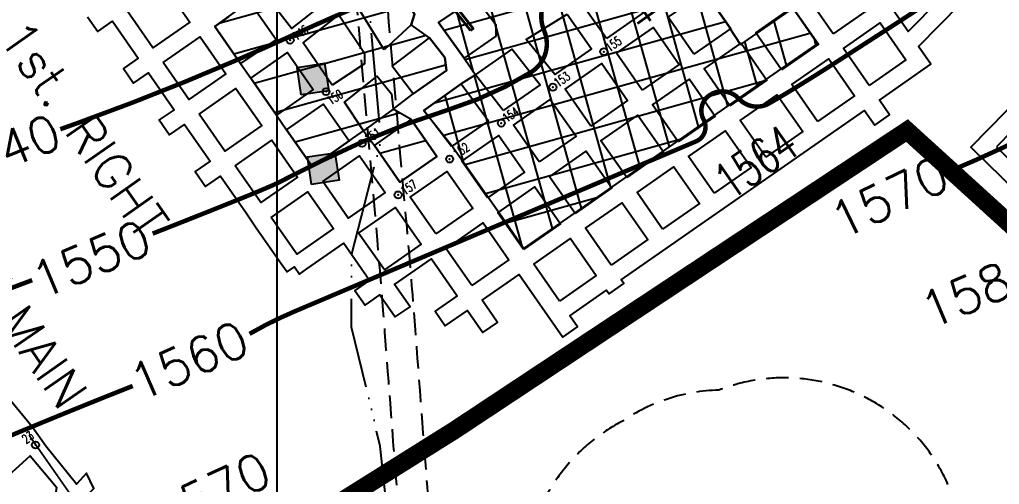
# Model space of a CAD drawing. Header units: inches. Extents: x 10131215 to 10153225, y 3476725 to 3491422.
# Drawn here: x 10143713 to 10144804, y 3481239 to 3481757 of the extents above; entities that cross this region are included whole.
import ezdxf
from ezdxf.enums import TextEntityAlignment as Align

# ---------------------------------------------------------------- set-up
doc = ezdxf.new("R2010")
doc.units = ezdxf.units.IN
doc.header["$LTSCALE"] = 100
doc.header["$MEASUREMENT"] = 0
doc.header["$PDMODE"] = 32
doc.header["$PDSIZE"] = 8
for name, pattern in [('DASHDOT', [1, 0.5, -0.25, 0, -0.25]), ('DASHED2', [0.375, 0.25, -0.125]), ('HIDDEN', [0.375, 0.25, -0.125]), ('STREAM', [1.5, 1, -0.125, 0, -0.125, 0, -0.125, 0, -0.125])]:
    doc.linetypes.add(name, pattern=pattern)
doc.layers.get('0').update_dxf_attribs({"color": 60, "linetype": 'CONTINUOUS'})
for name, color, linetype in [('BOUNDARY-MINE LIMITS', 30, 'DASHDOT'), ('BUFFER ZONE-200', 200, 'HIDDEN'), ('BUILDINGS', 7, 'CONTINUOUS'), ('ELEVATIONS-UPEER MASON-CONTOURS', 175, 'CONTINUOUS'), ('ELEVATIONS-UPPER MASON-SPOT', 175, 'CONTINUOUS'), ('GRID COORDINATES-VA SOUTH NAD27', 252, 'CONTINUOUS'), ('MINE WORKINGS-ADVANCED-SURVEYED', 7, 'CONTINUOUS'), ('MINE WORKINGS-RETREAT AREA', 4, 'CONTINUOUS'), ('MINE WORKINGS-RETREAT AREA-LABELS', 1, 'CONTINUOUS'), ('PANEL AND MAINS LABELS', 4, 'CONTINUOUS'), ('ROADS', 34, 'DASHED2'), ('SPADS-LABEL', 90, 'CONTINUOUS'), ('SPADS-SYMBOL', 90, 'CONTINUOUS'), ('VENTILATION', 7, 'CONTINUOUS'), ('WATER-SURFACE', 140, 'STREAM')]:
    doc.layers.add(name, color=color, linetype=linetype)
doc.styles.add('INACCESSIBLE', font='ROMAND.SHX', dxfattribs={"width": 0.8, "height": 75})
doc.styles.add('LEV', font='SIMPLEX.shx', dxfattribs={"width": 0.7, "height": 40})
doc.styles.add('SP', font='SIMPLEX', dxfattribs={"width": 0.75, "height": 12})
doc.styles.get("Standard").update_dxf_attribs({"font": 'simplex.shx'})

# ---------------------------------------------------------------- blocks, each defined once
blk = doc.blocks.new('*U52')
at = {"color": 4}
for p, q in [((661174.5, 201989.3), (661258.8, 202020)), ((661086.5, 201917.4), (661284, 201989.3)), ((661072.3, 201872.4), (661311.9, 201959.6)), ((661033.1, 201818.2), (661345.1, 201931.7)), ((660983.2, 201760.1), (661329.4, 201886.1)), ((661012.3, 201730.8), (661362.6, 201858.3)), ((661167.9, 201747.5), (661310.2, 201799.3)), ((660968.5, 201674.9), (661167.8, 201747.5)), ((660989, 201642.5), (661277, 201747.3)), ((660991.9, 201603.6), (661310.2, 201719.5)), ((660969.6, 201555.6), (661245.6, 201656.1)), ((660994.8, 201524.9), (661224.6, 201608.5)), ((660950.2, 201468.8), (661257.8, 201580.7)), ((660975.4, 201438), (661243.6, 201535.6)), ((660950.7, 201389.1), (661195.4, 201478.2)), ((660950.8, 201349.3), (661205.4, 201441.9)), ((660974.8, 201318.1), (661230.5, 201411.1)), ((660934.9, 201263.6), (661182.3, 201353.7)), ((661081.2, 201277), (661150.9, 201302.3)), ((660916.6, 201177.2), (661176, 201271.6)), ((660962.9, 201233.9), (661061.5, 201269.8)), ((660940, 201145.8), (661166.7, 201228.3)), ((660944.7, 201107.6), (661081.8, 201157.5)), ((660921, 201059), (661106.9, 201126.7)), ((660946, 201028.3), (661103, 201085.4)), ((660901.3, 200972.1), (661091.2, 201041.2)), ((660928.2, 200942), (661116.8, 201010.6)), ((660891.4, 200888.6), (661141.9, 200979.8)), ((660909.3, 200855.3), (661136.5, 200937.9)), ((660934.5, 200824.5), (661121, 200892.4)), ((660959.6, 200793.8), (661145.3, 200861.3)), ((660984.8, 200763), (661098, 200804.2)), ((661079.8, 200757.7), (661129.5, 200775.8))]:
    blk.add_line(p, q, dxfattribs=at)
blk = doc.blocks.new('*U53')
at = {"color": 4}
for p, q in [((661462.1, 200839.8), (661254.9, 201409.1)), ((661431.3, 200814.6), (661227, 201375.9)), ((661400.6, 200789.4), (661205.3, 201326)), ((661369.8, 200764.3), (661200, 201230.9)), ((661339.1, 200739.1), (661169.8, 201204.3)), ((661308.4, 200713.9), (661138.9, 201179.5)), ((661140.6, 200899.5), (661456, 201014.4)), ((661166.4, 200869), (661426.9, 200963.8)), ((661277.7, 200688.6), (661183.2, 200948.2)), ((661523.6, 200890), (661506.2, 200937.9)), ((661136.3, 200818.2), (661452, 200933.1)), ((661149.2, 200782.9), (661546.8, 200927.7)), ((661177, 200855.4), (661152.6, 200922.6)), ((661492.8, 200864.9), (661475.4, 200912.8)), ((661554.4, 200915), (661552.3, 200920.8)), ((661175.3, 200752.5), (661499.9, 200870.7)), ((661245.8, 200666.6), (661178.3, 200852.1)), ((661174, 200754.1), (661147.4, 200827.3)), ((661200.6, 200721.8), (661412, 200798.8)), ((661225.9, 200691.1), (661324.3, 200727))]:
    blk.add_line(p, q, dxfattribs=at)
blk = doc.blocks.new('RETURN ARROW')
at = {"layer": 'VENTILATION', "color": 1}
for points in [[(0, 220, 0, 14, 0), (0, 170, 14, 14, 0)], [(0, 160, 0, 14, 0), (0, 110, 14, 14, 0)]]:
    blk.add_lwpolyline(points, format="xyseb", dxfattribs=at)
at = {"layer": 'VENTILATION', "color": 1, "const_width": 2}
blk.add_lwpolyline([(0, 0), (0, 187)], dxfattribs=at)

msp = doc.modelspace()

# ---------------------------------------------------------------- linework, layer by layer
at = {"layer": 'BOUNDARY-MINE LIMITS', "const_width": 20}
msp.add_lwpolyline([(10145505.8, 3481770.2), (10145917.3, 3481350.1), (10145762.2, 3481168.3), (10145499.9, 3480906.1), (10144700.9, 3481633.1), (10144197.1, 3481299.4), (10144053.3, 3481209.2), (10144029.5, 3481009.5), (10144049.9, 3480851.6)], dxfattribs=at)
at = {"layer": 'BUFFER ZONE-200'}
for centre, start, end in [((10144563.8, 3481157.8), 24.0264, 111.1728), ((10144496.8, 3481144.3), 91.4959, 124.2849), ((10144475.6, 3481131.7), 117.2029, 160.3489)]:
    msp.add_arc(centre, 200, start, end, dxfattribs=at)
at = {"layer": 'BUILDINGS'}
for points in [[(10144026.8, 3481672.7), (10144022.1, 3481703.3), (10144052.7, 3481708), (10144057.4, 3481677.4)], [(10144038.3, 3481573.1), (10144033.6, 3481603.7), (10144064.2, 3481608.4), (10144068.9, 3481577.8)]]:
    msp.add_lwpolyline(points, close=True, dxfattribs=at)
for points in [[(10144022.1, 3481703.3), (10144052.7, 3481708), (10144026.8, 3481672.7), (10144057.4, 3481677.4)], [(10144033.6, 3481603.7), (10144064.2, 3481608.4), (10144038.3, 3481573.1), (10144068.9, 3481577.8)]]:
    msp.add_solid(points, dxfattribs=at)
at = {"layer": 'ELEVATIONS-UPEER MASON-CONTOURS', "const_width": 5}
for points in [[(10143758.6, 3481634.6, -0.000411), (10143778.7, 3481641.8, 0.015562), (10143956, 3481712, 0.005122), (10144004, 3481733.3, -0.004089), (10144064, 3481760.2, -0.002236), (10144075.5, 3481765.1, 0.001103), (10144098.8, 3481775.1, 0.034105), (10144168.7, 3481811.1, 0.015214), (10144316.5, 3481906.8, 0.05772), (10144363.8, 3481948.3, -0.049694), (10144418, 3481997.4, -0.262095), (10144501.9, 3482007.9, 0.329029), (10144569.7, 3482025, 0.108358), (10144589.3, 3482063.4, -0.135712), (10144606.7, 3482093.5, -0.003499), (10144641.1, 3482126.7, 0.001489), (10144722.2, 3482204.4, 0.002711), (10144813.9, 3482293.8, 0.002051), (10144934, 3482413.1)], [(10143969.2, 3481406.8, -0.030779), (10144019.4, 3481431.8), (10144242.7, 3481526.4), (10144466, 3481621, 0.443101), (10144474.5, 3481645.3, -0.390718), (10144481.4, 3481672.6, -0.367785), (10144513.8, 3481668.5, 0.351109), (10144547.3, 3481663.3, 0.00769), (10144577.6, 3481681.3, 0.004922), (10144624.2, 3481710.6, 0.004204), (10144831.8, 3481846.2, 0.034973), (10144855.4, 3481864.5, 0.01141), (10144871.2, 3481879.2, -0.002225), (10144950.8, 3481956.1, -0.004884), (10145049.7, 3482049, -0.003695), (10145182.5, 3482169.6)], [(10144746, 3481586.8, 0.016574), (10144840.1, 3481629.7, 0.048801), (10144888.9, 3481660.1), (10145116.7, 3481835.5), (10145344.6, 3482010.8)], [(10143861.4, 3481518.4, 0.000826), (10143900, 3481533.6, 0.002096), (10143970.4, 3481561.8, 0.006022), (10143994.7, 3481572.1, 0.0156), (10144002.4, 3481575.7, -0.002578), (10144048.5, 3481599, -0.039536), (10144192.5, 3481657, 0.062206), (10144282.4, 3481698, 0.370946), (10144297.1, 3481744.1, -0.350482), (10144310.6, 3481792.7, -0.071835)], [(10143250.9, 3481247, 0.002974), (10143371.9, 3481310.8, 0.000021), (10143483.7, 3481370.6, -0.000274), (10143492.4, 3481375.2, -0.000018), (10143496, 3481377.2, -0.00225), (10143496, 3481377.2, -0.023436), (10143496, 3481377.2, -0.000163), (10143498.4, 3481378.2, -0.007385), (10143661.9, 3481442, 0.001391), (10143727.3, 3481466.6)], [(10143338.3, 3481121.6, 0.00559), (10143586.2, 3481244.8, 0.00009), (10143587, 3481245.2, -0.013361), (10143587, 3481245.2, -0.00256), (10143587, 3481245.2, -0.000108), (10143587.5, 3481245.4, -0.003786), (10143597.4, 3481249.6, -0.000271), (10143736, 3481307.1, -0.003853), (10143839.2, 3481348.8)]]:
    msp.add_lwpolyline(points, format="xyb", dxfattribs=at)
at = {"layer": 'GRID COORDINATES-VA SOUTH NAD27'}
msp.add_line((10144000, 3476730), (10144000, 3490730), dxfattribs=at)
at = {"layer": 'MINE WORKINGS-ADVANCED-SURVEYED', "flags": 128}
for points in [[(10144673.1, 3481785.1), (10144734.2, 3481847.5), (10144769.9, 3481812.5), (10144702.2, 3481743.3), (10144673.1, 3481785.1)], [(10143986.6, 3481785.3), (10144016.3, 3481746.6), (10144048.9, 3481772.2), (10144048.8, 3481785.6), (10144027.8, 3481817.3)], [(10143788.8, 3481759.7), (10143800.2, 3481743.3), (10143816.6, 3481754.7), (10143845.2, 3481713.7), (10143828.8, 3481702.3), (10143840.2, 3481685.9), (10143856.6, 3481697.3), (10143885.2, 3481656.3), (10143868.8, 3481644.9), (10143880.3, 3481628.4), (10143896.7, 3481639.9), (10143925.3, 3481598.9), (10143908.8, 3481587.4), (10143920.3, 3481571), (10143936.7, 3481582.4), (10143965.3, 3481541.4), (10143976.7, 3481525), (10144005.3, 3481484), (10144011, 3481475.8), (10144019.2, 3481481.5), (10144024.9, 3481473.3), (10144033.1, 3481479), (10144074.2, 3481507.6), (10144102.8, 3481466.6), (10144086.4, 3481455.2), (10144097.8, 3481438.7), (10144114.2, 3481450.2), (10144131.3, 3481425.6), (10144147.8, 3481437), (10144130.6, 3481461.6), (10144171.6, 3481490.2), (10144200.2, 3481449.2), (10144175.6, 3481432), (10144187, 3481415.6), (10144211.7, 3481432.8), (10144228.8, 3481408.2), (10144245.2, 3481419.6), (10144228.1, 3481444.2), (10144269.1, 3481472.8), (10144317.7, 3481403.1), (10144334.1, 3481414.5), (10144325.5, 3481426.8), (10144366.5, 3481455.4), (10144369.4, 3481451.3), (10144385.8, 3481462.7), (10144382.9, 3481466.8), (10144653.7, 3481655.5), (10144665.1, 3481639.1), (10144681.5, 3481650.5), (10144670.1, 3481666.9), (10144727.5, 3481707), (10144713.8, 3481726.6), (10144784.2, 3481798.5)], [(10144869.9, 3481714.5), (10144772, 3481614.5), (10145036.4, 3481355.6)], [(10143933.8, 3480861.8), (10143885.9, 3480954), (10143874, 3480975.3), (10143844.4, 3481009.4), (10143907.6, 3481050.3), (10143912.8, 3481057), (10143902.4, 3481074.3), (10143895.3, 3481069.4), (10143865.2, 3481113.8), (10143859.1, 3481121.8), (10143862, 3481134.5), (10143860.1, 3481144.3), (10143848.3, 3481153.2), (10143845.6, 3481138.5), (10143825.3, 3481163.6), (10143810, 3481190.8), (10143785.1, 3481223.9), (10143795.8, 3481234.5), (10143787.7, 3481251.6), (10143776.8, 3481239.5), (10143742.5, 3481281.9), (10143727.1, 3481303.3), (10143699.5, 3481337.1)]]:
    msp.add_lwpolyline(points, dxfattribs=at)
for points in [[(10144119, 3481723.1), (10144087.1, 3481774.4), (10144125.6, 3481804.3), (10144152.8, 3481762.7), (10144149.2, 3481750.7)], [(10144618.6, 3481740.8), (10144590.1, 3481781.8), (10144631.1, 3481810.4), (10144659.7, 3481769.4)], [(10143833, 3481766.2), (10143874, 3481794.8), (10143902.6, 3481753.7), (10143861.6, 3481725.2)], [(10144366.3, 3481735.6), (10144338.7, 3481774.5), (10144379.2, 3481799.2), (10144407.3, 3481764.2)], [(10144208.1, 3481713.8), (10144179.4, 3481753.4), (10144220.5, 3481781.1), (10144243.4, 3481751.2), (10144243.2, 3481738.1)], [(10144463.8, 3481718.2), (10144435.2, 3481759.2), (10144476.2, 3481787.8), (10144504.8, 3481746.8)], [(10143969.3, 3481776.7), (10143998.9, 3481734.4), (10143959.1, 3481707.7), (10143930.5, 3481748.8)], [(10144561.2, 3481700.8), (10144532.6, 3481741.8), (10144573.6, 3481770.4), (10144602.2, 3481729.4)], [(10144061.2, 3481683.8), (10144028.9, 3481730.6), (10144068.5, 3481761.9), (10144097.2, 3481719.3), (10144097.3, 3481707.5)], [(10144322.7, 3481762.5), (10144349.9, 3481724.1), (10144308.9, 3481695.6), (10144277, 3481734.5)], [(10144406.3, 3481678.1), (10144377.7, 3481719.2), (10144418.8, 3481747.8), (10144447.3, 3481706.7)], [(10144658.7, 3481683.4), (10144630.1, 3481724.4), (10144671.1, 3481753), (10144699.7, 3481711.9)], [(10143873.1, 3481708.7), (10143914.1, 3481737.3), (10143942.7, 3481696.3), (10143901.6, 3481667.7)], [(10144151.3, 3481673.9), (10144128, 3481704.9), (10144169.6, 3481736.3), (10144186.4, 3481714.5), (10144188.2, 3481700.1)], [(10144503.8, 3481660.7), (10144475.2, 3481701.8), (10144516.2, 3481730.4), (10144544.8, 3481689.3)], [(10143970.5, 3481691.3), (10144011.5, 3481719.9), (10144040.1, 3481678.9), (10143999.1, 3481650.3)], [(10144251.4, 3481655.5), (10144220.5, 3481695.1), (10144261.5, 3481723.7), (10144292.5, 3481684.1)], [(10144348.9, 3481638.1), (10144320.3, 3481679.1), (10144361.3, 3481707.7), (10144389.9, 3481666.7)], [(10144601.2, 3481643.3), (10144572.6, 3481684.4), (10144613.7, 3481712.9), (10144642.3, 3481671.9)], [(10144095.9, 3481632.7), (10144075, 3481664.6), (10144111.1, 3481693.5), (10144127, 3481673.8), (10144129.2, 3481656.8)], [(10144194, 3481615.5), (10144163.3, 3481655.5), (10144204.8, 3481685), (10144235, 3481644.1)], [(10144446.3, 3481620.7), (10144417.8, 3481661.7), (10144458.8, 3481690.3), (10144487.4, 3481649.3)], [(10143913.1, 3481651.3), (10143954.1, 3481679.9), (10143982.7, 3481638.9), (10143941.7, 3481610.3)], [(10144543.8, 3481603.3), (10144515.2, 3481644.3), (10144556.2, 3481672.9), (10144584.8, 3481631.9)], [(10144010.5, 3481633.9), (10144051.6, 3481662.5), (10144080.1, 3481621.5), (10144039.1, 3481592.9)], [(10144291.5, 3481598.1), (10144262.9, 3481639.1), (10144303.9, 3481667.7), (10144332.5, 3481626.7)], [(10144388.9, 3481580.7), (10144360.3, 3481621.7), (10144401.4, 3481650.3), (10144429.9, 3481609.3)], [(10144800.3, 3481614.8), (10144836, 3481579.8), (10144871, 3481615.5), (10144835.3, 3481650.5)], [(10144108.3, 3481616.5), (10144149.2, 3481645.5), (10144177.6, 3481604.1), (10144136.6, 3481575.5)], [(10144234, 3481558.1), (10144205.4, 3481599.1), (10144246.5, 3481627.7), (10144275.1, 3481586.7)], [(10144486.4, 3481563.3), (10144457.8, 3481604.3), (10144498.8, 3481632.9), (10144527.4, 3481591.9)], [(10143953.1, 3481593.9), (10143994.1, 3481622.5), (10144022.7, 3481581.4), (10143981.7, 3481552.9)], [(10144331.5, 3481540.7), (10144302.9, 3481581.7), (10144343.9, 3481610.3), (10144372.5, 3481569.3)], [(10144050.6, 3481576.5), (10144091.6, 3481605.1), (10144120.2, 3481564), (10144079.1, 3481535.5)], [(10144176.6, 3481518), (10144148, 3481559.1), (10144189, 3481587.7), (10144217.6, 3481546.6)], [(10144428.9, 3481523.3), (10144400.4, 3481564.3), (10144441.4, 3481592.9), (10144470, 3481551.8)], [(10143993.1, 3481536.5), (10144034.1, 3481565), (10144062.7, 3481524), (10144021.7, 3481495.4)], [(10144274.1, 3481500.6), (10144245.5, 3481541.7), (10144286.5, 3481570.3), (10144315.1, 3481529.2)], [(10144371.5, 3481483.2), (10144342.9, 3481524.3), (10144383.9, 3481552.8), (10144412.5, 3481511.8)], [(10144090.6, 3481519), (10144131.6, 3481547.6), (10144160.2, 3481506.6), (10144119.2, 3481478)], [(10144216.6, 3481460.6), (10144188, 3481501.6), (10144229.1, 3481530.2), (10144257.6, 3481489.2)], [(10144314.1, 3481443.2), (10144285.5, 3481484.2), (10144326.5, 3481512.8), (10144355.1, 3481471.8)], [(10143716.7, 3481200.6), (10143694.1, 3481230.9), (10143693, 3481242), (10143725, 3481270.9), (10143754.5, 3481236), (10143752.8, 3481225.3)]]:
    msp.add_lwpolyline(points, close=True, dxfattribs=at)
at = {"layer": 'MINE WORKINGS-RETREAT AREA'}
for points in [[(10144220.5, 3481781.1), (10144179.4, 3481753.4), (10144208.1, 3481713.8), (10144220.5, 3481695.1), (10144204.8, 3481685), (10144163.3, 3481655.5), (10144193.9, 3481616.9), (10144249.8, 3481537.6), (10144274.6, 3481501.7), (10144331.5, 3481541.7), (10144485.9, 3481649.5), (10144565.2, 3481704.8), (10144601.1, 3481729.6), (10144573.9, 3481769.4), (10144515.5, 3481728.8), (10144503.7, 3481747.2), (10144469.5, 3481796.3)], [(10143945.6, 3481759.6), (10143930.5, 3481748.8), (10143959.1, 3481707.7), (10143970.5, 3481691.3), (10143999.1, 3481650.3), (10144010.5, 3481633.9), (10144039.1, 3481592.9), (10144080.1, 3481621.5), (10144095.9, 3481632.7), (10144108.3, 3481616.5), (10144136.6, 3481575.5), (10144177.6, 3481604.1), (10144149.2, 3481645.5), (10144129.2, 3481656.8), (10144151.3, 3481673.9), (10144188.2, 3481700.1), (10144186.4, 3481714.5), (10144169.6, 3481736.3), (10144149.2, 3481750.7), (10144152.8, 3481762.7)]]:
    msp.add_lwpolyline(points, dxfattribs=at)
at = {"layer": 'ROADS', "flags": 128}
for points in [[(10143977.8, 3480529.3, -0.01938), (10144061.3, 3480644.4, 0.112576), (10144109.1, 3480745.4, 0.031592), (10144127.5, 3480863.2, 0.010664), (10144138.7, 3481021.5, 0.032134), (10144136.1, 3481198.3, -0.00118), (10144121.4, 3481389.1, 0.003975), (10144108.5, 3481545.3, -0.00222), (10144082.8, 3481844.7, -0.025496), (10144079.1, 3481964.2, -0.00748), (10144082.6, 3482061.3, -0.071266), (10144099.2, 3482146.6, -0.000055), (10144144.6, 3482277, -0.0265), (10144223.9, 3482471.3, 0.010741), (10144286.2, 3482610.9, 0.058434), (10144348.6, 3482827, 0.027627), (10144362.3, 3482950.9, 0.015033), (10144365.8, 3483098.4, 0.045892), (10144349.8, 3483262.5, 0.00967), (10144324.5, 3483382.1, 0.015859), (10144281.4, 3483544.6, -0.021935), (10144263.7, 3483614.4, -0.169851), (10144280.2, 3483737.5, -0.022947), (10144354.6, 3483869, 0.023935), (10144436.8, 3484014.9, 0.021997), (10144491.3, 3484136.6, 0.076428), (10144506.5, 3484203.2, -0.053126), (10144519.2, 3484273.8, -0.18413), (10144579.9, 3484353.9, -0.021288), (10144687.2, 3484414.6, 0.004528), (10144779.2, 3484462.7, 0.004815), (10144928.3, 3484544.3, 0.089013), (10144975, 3484582.6, 0.013643), (10145025.4, 3484645.2, 0.136953), (10145054.7, 3484719, -0.015077), (10145078.5, 3484891.7, -0.015077)], [(10144006.2, 3480510.6, -0.019348), (10144088, 3480623.4, 0.112576), (10144142.3, 3480738, 0.031592), (10144161.4, 3480860, 0.010664), (10144172.7, 3481019.8, 0.032134), (10144170, 3481200.9, -0.00118), (10144155.3, 3481391.6, 0.003975), (10144142.4, 3481548.3, -0.00222), (10144116.6, 3481847.4, -0.025496), (10144113.1, 3481963.5, -0.00748), (10144116.5, 3482059.6, -0.071266), (10144131.3, 3482135.4, -0.000055), (10144176.6, 3482265.8, -0.0265), (10144254.7, 3482456.7, 0.010741), (10144317.5, 3482597.7, 0.058434), (10144382.2, 3482821.4, 0.027627), (10144396.2, 3482949, 0.015033), (10144399.8, 3483098.6, 0.045892), (10144383.1, 3483268.9, 0.00967), (10144357.6, 3483389.7, 0.015859), (10144313.9, 3483554.3, -0.021935), (10144297, 3483621.2, -0.169851), (10144310.5, 3483722.1, -0.022947), (10144383.4, 3483850.9, 0.023935), (10144467.1, 3483999.7, 0.021997), (10144522.8, 3484124.1, 0.076428), (10144540.3, 3484200.7, -0.053126), (10144551.8, 3484264.2, -0.18413), (10144597.8, 3484325, -0.021288), (10144702.6, 3484384.3, 0.004528), (10144795.2, 3484432.8, 0.004815), (10144944.9, 3484514.6, 0.089013), (10145000.8, 3484560.6, 0.013643), (10145052.4, 3484624.6, 0.136953), (10145088.5, 3484715.3, -0.015077), (10145112, 3484886.1, 1.566469)]]:
    msp.add_lwpolyline(points, format="xyb", dxfattribs=at)
at = {"layer": 'SPADS-SYMBOL'}
for p in [(10144014.3, 3481733.8), (10144363.4, 3481720.9), (10144306.8, 3481681.4), (10144054.3, 3481676.4), (10144249.4, 3481641.4), (10144094.4, 3481618.9), (10144191.9, 3481601.4), (10144134.5, 3481561.4), (10143730.9, 3481283.1)]:
    msp.add_point(p, dxfattribs=at)
at = {"layer": 'WATER-SURFACE', "flags": 128}
msp.add_lwpolyline([(10143932.9, 3480501.4), (10143942.7, 3480525.8), (10143952.7, 3480525.2), (10144006.9, 3480592), (10144057.4, 3480679.1), (10144093.8, 3480782.1), (10144103.1, 3480851.6), (10144127.2, 3481160.8), (10144114.7, 3481281.9), (10144082.8, 3481414.1), (10144082.7, 3481494.3), (10144115.7, 3481622.5), (10144103.8, 3481753.6), (10144120.1, 3482098.3), (10144128.5, 3482152.9), (10144160.5, 3482266.2), (10144229.4, 3482407.2), (10144277.6, 3482539.5), (10144359.2, 3482724.9), (10144389.6, 3482893.4), (10144400.1, 3483063.1), (10144389.7, 3483219.1), (10144371.6, 3483330.5), (10144282.8, 3483676.7)], dxfattribs=at)

# ---------------------------------------------------------------- block references
at = {"layer": 'MINE WORKINGS-RETREAT AREA', "xscale": 1.000028516851045, "yscale": 1.000028516851045, "zscale": 1.000028516851045, "rotation": 355.6010874874682}
for name in ['*U52', '*U53']:
    msp.add_blockref(name, (9469564.4, 3332142.3), dxfattribs=at)
at = {"layer": 'VENTILATION', "xscale": 1.000028516851045, "yscale": 1.000028516851045, "zscale": 1.000028516851045, "rotation": 214.9107603075983}
for p in [(10143723.8, 3481294.1), (10143667.1, 3481252.3)]:
    msp.add_blockref('RETURN ARROW', p, dxfattribs=at)

# ---------------------------------------------------------------- texts
at = {"layer": 'ELEVATIONS-UPEER MASON-CONTOURS'}
for s, rotation, p in [('1540', 22.021, (10143636.2, 3481564.5)), ('1570', 25.4679, (10144627.9, 3481511.2)), ('1550', 23.0028, (10143737.4, 3481444.9)), ('1580', 22.7679, (10144726.6, 3481411.5)), ('1560', 23.714, (10143846.9, 3481331.1)), ('1570', 25.4679, (10143873.2, 3481181.9))]:
    msp.add_text(s, height=40, rotation=rotation, dxfattribs=at).set_placement(p)
at = {"layer": 'ELEVATIONS-UPPER MASON-SPOT', "style": 'LEV', "width": 0.7}
msp.add_text('1554', height=40, rotation=305.4373, dxfattribs=at).set_placement((10144394.3, 3481796.3), align=Align.MIDDLE)
msp.add_text('1564', height=40, rotation=34.773, dxfattribs=at).set_placement((10144544.2, 3481581.6), align=Align.CENTER)
at = {"layer": 'MINE WORKINGS-RETREAT AREA-LABELS', "style": 'INACCESSIBLE', "width": 0.8}
msp.add_text('INACCESSIBLE', height=75.002, rotation=308.058, dxfattribs=at).set_placement((10144077.5, 3481981.1), align=Align.MIDDLE)
at = {"layer": 'PANEL AND MAINS LABELS'}
for s, height, p in [('1st. RIGHT', 40, (10143784.6, 3481634.6)), ('NORTHWEST MAIN', 40.001, (10143642.7, 3481520.4))]:
    msp.add_text(s, height=height, rotation=304.8733, dxfattribs=at).set_placement(p, align=Align.MIDDLE)
at = {"layer": 'SPADS-LABEL', "style": 'SP', "width": 0.7}
for s, rotation, p in [('146', 34.8733, (10144021.1, 3481732.7)), ('155', 34.8733, (10144369.6, 3481720.1)), ('153', 34.8733, (10144312.4, 3481680.8)), ('150', 34.8733, (10144059.7, 3481660.8)), ('154', 34.8733, (10144255.3, 3481641.5)), ('151', 34.8733, (10144101.6, 3481618.3)), ('152', 34.8733, (10144200.2, 3481601.8)), ('157', 34.8733, (10144141.9, 3481560.5)), ('23', 35.2151, (10143720.4, 3481284.1))]:
    msp.add_text(s, height=10, rotation=rotation, dxfattribs=at).set_placement(p)

doc.saveas('drawing.dxf')
